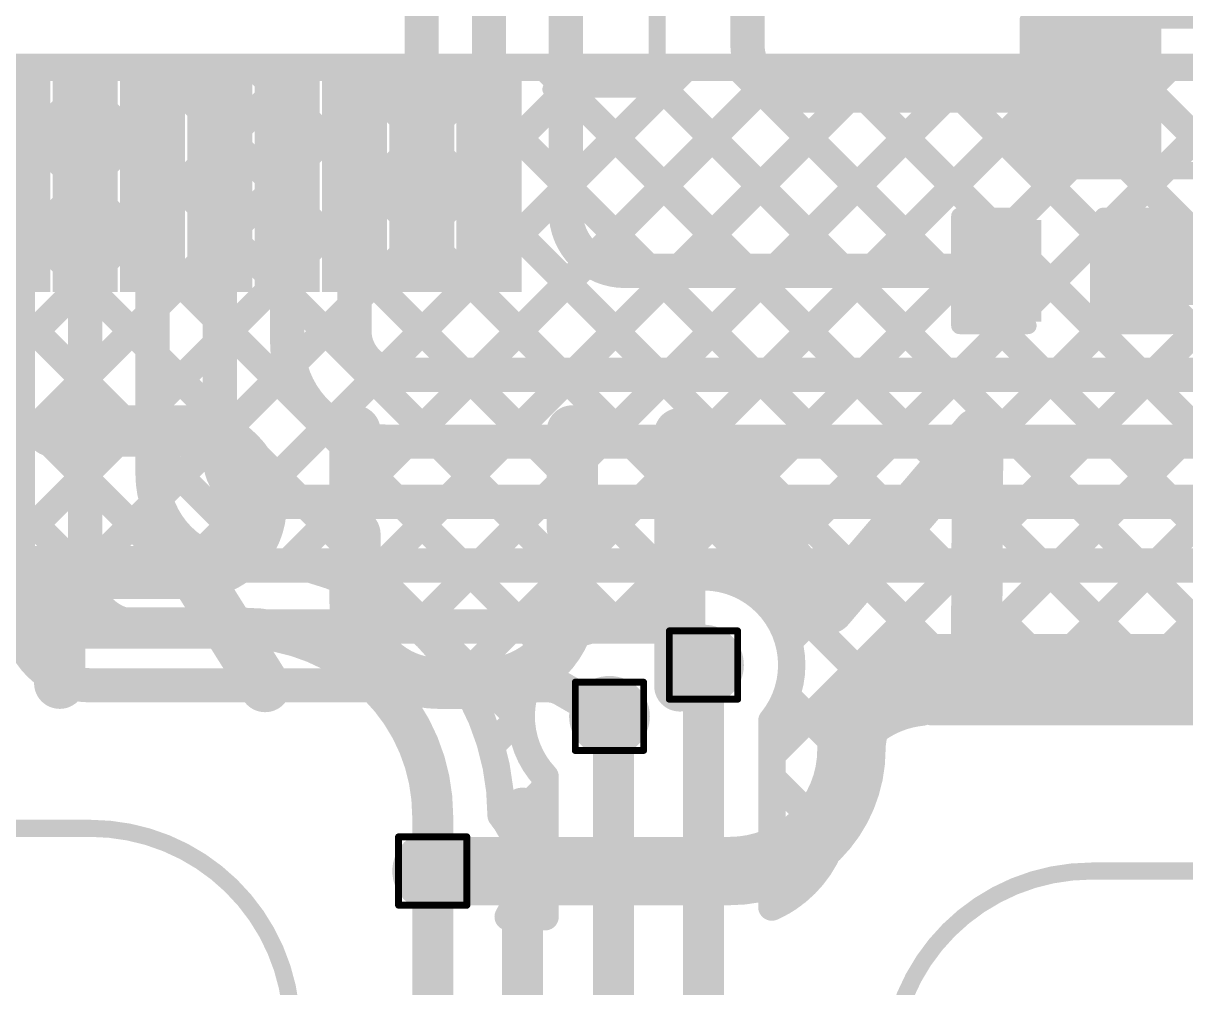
# Model space of a CAD drawing. Header units: inches. Extents: x -17 to 349, y -40 to 215.
# Drawn here: x 101.16 to 109.8, y 115.47 to 122.64 of the extents above; entities that cross this region are included whole.
import ezdxf

# ---------------------------------------------------------------- set-up
doc = ezdxf.new("R2010")
doc.units = ezdxf.units.IN
for name, color, linetype in [('Board Outline', 216, 'Continuous'), ('Bottom Layer', 5, 'Continuous'), ('Drill Drawing', 1, 'Continuous'), ('Top Layer', 1, 'Continuous'), ('Top Overlay', 2, 'Continuous'), ('Top Paste', 8, 'Continuous'), ('Top Solder', 216, 'Continuous'), ('Via Holes', 16, 'Continuous')]:
    doc.layers.add(name, color=color, linetype=linetype)

# ---------------------------------------------------------------- blocks, each defined once
blk = doc.blocks.new('C___0402_35')
at = {"layer": 'Top Layer'}
for points in [[(-0.6985, -0.3175), (-0.6985, 0.3175), (-0.2412999999999999, 0.3175), (-0.2413, -0.3175)], [(0.2412999999999999, -0.3175), (0.2413, 0.3175), (0.6985, 0.3175), (0.6985, -0.3175)]]:
    blk.add_hatch(color=1, dxfattribs=at).paths.add_polyline_path(points)
at = {"layer": 'Top Paste'}
for points in [[(-0.6985, -0.3175), (-0.6985, 0.3175), (-0.2412999999999999, 0.3175), (-0.2413, -0.3175)], [(0.2412999999999999, -0.3175), (0.2413, 0.3175), (0.6985, 0.3175), (0.6985, -0.3175)]]:
    blk.add_hatch(color=8, dxfattribs=at).paths.add_polyline_path(points)
at = {"layer": 'Top Solder'}
for points in [[(-0.7584998799999999, -0.37749988), (-0.7584998799999999, 0.37749988), (-0.18130012, 0.37749988), (-0.18130012, -0.37749988)], [(0.18130012, -0.37749988), (0.18130012, 0.37749988), (0.7584998799999999, 0.37749988), (0.7584998799999999, -0.37749988)]]:
    blk.add_hatch(color=216, dxfattribs=at).paths.add_polyline_path(points)
at = {"layer": 'Top Overlay', "const_width": 0.127}
for points in [[(-0.7874, 0.4064), (-0.7874, -0.4064)], [(-0.2794, 0.4064), (-0.7874, 0.4064)], [(0.7874, 0.4064), (0.2794, 0.4064)], [(0.7874, 0.4064), (0.7874, -0.4064)], [(-0.2794, -0.4064), (-0.7874, -0.4064)], [(0.7874, -0.4064), (0.2794, -0.4064)]]:
    blk.add_lwpolyline(points, dxfattribs=at)
at = {"layer": 'Top Overlay', "const_width": 0.0635}
for points in [[(-0.8191499999999999, 0.4064, 1), (-0.7556499999999999, 0.4064, 1)], [(-0.8191499999999999, 0.4064, 1), (-0.7556499999999999, 0.4064, 1)], [(-0.31115, 0.4064, 1), (-0.24765, 0.4064, 1)], [(0.24765, 0.4064, 1), (0.31115, 0.4064, 1)], [(0.7556499999999999, 0.4064, 1), (0.8191499999999999, 0.4064, 1)], [(0.7556499999999999, 0.4064, 1), (0.8191499999999999, 0.4064, 1)], [(-0.8191499999999999, -0.4064, 1), (-0.7556499999999999, -0.4064, 1)], [(-0.8191499999999999, -0.4064, 1), (-0.7556499999999999, -0.4064, 1)], [(-0.31115, -0.4064, 1), (-0.24765, -0.4064, 1)], [(0.24765, -0.4064, 1), (0.31115, -0.4064, 1)], [(0.7556499999999999, -0.4064, 1), (0.8191499999999999, -0.4064, 1)], [(0.7556499999999999, -0.4064, 1), (0.8191499999999999, -0.4064, 1)]]:
    blk.add_lwpolyline(points, format="xyb", close=True, dxfattribs=at)
blk = doc.blocks.new('64_TQFP__10_10__63')
at = {"layer": 'Top Layer'}
for points in [[(-6.404998619999999, -0.10999724), (-4.934999019999999, -0.10999724), (-4.934999019999999, -0.38999668), (-6.404998619999999, -0.38999668)], [(-6.404996079999999, -0.60999878), (-4.93499648, -0.60999878), (-4.93499648, -0.8899982200000001), (-6.404996079999999, -0.8899982200000001)], [(-6.404998619999999, -1.10999524), (-4.934999019999999, -1.10999524), (-4.934999019999999, -1.38999468), (-6.404998619999999, -1.38999468)], [(-6.404998619999999, -1.60999424), (-4.934999019999999, -1.60999424), (-4.934999019999999, -1.88999368), (-6.404998619999999, -1.88999368)], [(-6.404998619999999, -2.10999832), (-4.934999019999999, -2.10999832), (-4.934999019999999, -2.38999776), (-6.404998619999999, -2.38999776)], [(-6.404998619999999, -2.60999732), (-4.934999019999999, -2.60999732), (-4.934999019999999, -2.88999676), (-6.404998619999999, -2.88999676)], [(-6.404998619999999, -3.10999886), (-4.934999019999999, -3.10999886), (-4.934999019999999, -3.3899983), (-6.404998619999999, -3.3899983)], [(-6.404998619999999, -3.60999786), (-4.934999019999999, -3.60999786), (-4.934999019999999, -3.8899973), (-6.404998619999999, -3.8899973)]]:
    blk.add_hatch(color=1, dxfattribs=at).paths.add_polyline_path(points)
at = {"layer": 'Top Paste'}
for points in [[(-6.404998619999999, -0.10999724), (-4.934999019999999, -0.10999724), (-4.934999019999999, -0.38999668), (-6.404998619999999, -0.38999668)], [(-6.404996079999999, -0.60999878), (-4.93499648, -0.60999878), (-4.93499648, -0.8899982200000001), (-6.404996079999999, -0.8899982200000001)], [(-6.404998619999999, -1.10999524), (-4.934999019999999, -1.10999524), (-4.934999019999999, -1.38999468), (-6.404998619999999, -1.38999468)], [(-6.404998619999999, -1.60999424), (-4.934999019999999, -1.60999424), (-4.934999019999999, -1.88999368), (-6.404998619999999, -1.88999368)], [(-6.404998619999999, -2.10999832), (-4.934999019999999, -2.10999832), (-4.934999019999999, -2.38999776), (-6.404998619999999, -2.38999776)], [(-6.404998619999999, -2.60999732), (-4.934999019999999, -2.60999732), (-4.934999019999999, -2.88999676), (-6.404998619999999, -2.88999676)], [(-6.404998619999999, -3.10999886), (-4.934999019999999, -3.10999886), (-4.934999019999999, -3.3899983), (-6.404998619999999, -3.3899983)], [(-6.404998619999999, -3.60999786), (-4.934999019999999, -3.60999786), (-4.934999019999999, -3.8899973), (-6.404998619999999, -3.8899973)]]:
    blk.add_hatch(color=8, dxfattribs=at).paths.add_polyline_path(points)
at = {"layer": 'Top Solder'}
for points in [[(-6.506598619999999, -0.00839724), (-4.83339902, -0.00839724), (-4.83339902, -0.49159668), (-6.506598619999999, -0.49159668)], [(-6.50659608, -0.5083987799999999), (-4.833396479999999, -0.5083987799999999), (-4.833396479999999, -0.99159822), (-6.50659608, -0.99159822)], [(-6.506598619999999, -1.00839524), (-4.83339902, -1.00839524), (-4.83339902, -1.49159468), (-6.506598619999999, -1.49159468)], [(-6.506598619999999, -1.50839424), (-4.83339902, -1.50839424), (-4.83339902, -1.99159368), (-6.506598619999999, -1.99159368)], [(-6.506598619999999, -2.00839832), (-4.83339902, -2.00839832), (-4.83339902, -2.49159776), (-6.506598619999999, -2.49159776)], [(-6.506598619999999, -2.50839732), (-4.83339902, -2.50839732), (-4.83339902, -2.99159676), (-6.506598619999999, -2.99159676)], [(-6.506598619999999, -3.00839886), (-4.83339902, -3.00839886), (-4.83339902, -3.4915983), (-6.506598619999999, -3.4915983)], [(-6.506598619999999, -3.50839786), (-4.83339902, -3.50839786), (-4.83339902, -3.9915973), (-6.506598619999999, -3.9915973)]]:
    blk.add_hatch(color=216, dxfattribs=at).paths.add_polyline_path(points)
at = {"layer": 'Top Overlay', "const_width": 0.127}
for points in [[(-5.00000016, -4.20999666), (-5.00000016, -4.99999762)], [(-5.00000016, -4.99999762), (-4.209999199999999, -4.99999762)]]:
    blk.add_lwpolyline(points, dxfattribs=at)
at = {"layer": 'Top Overlay', "const_width": 0.0635}
for points in [[(-5.03175016, -4.20999666, 1), (-4.96825016, -4.20999666, 1)], [(-5.03175016, -4.99999762, 1), (-4.96825016, -4.99999762, 1)], [(-5.03175016, -4.99999762, 1), (-4.96825016, -4.99999762, 1)]]:
    blk.add_lwpolyline(points, format="xyb", close=True, dxfattribs=at)
blk = doc.blocks.new('S______B______74')
at = {"layer": 'Top Layer'}
for points in [[(-1.143, -0.4445), (-1.143, 0.4445), (-0.3809999999999999, 0.4445), (-0.3809999999999999, -0.4445)], [(0.3809999999999999, -0.4445), (0.3809999999999999, 0.4445), (1.143, 0.4445), (1.143, -0.4445)]]:
    blk.add_hatch(color=1, dxfattribs=at).paths.add_polyline_path(points)
at = {"layer": 'Top Paste'}
for points in [[(-1.143, -0.4445), (-1.143, 0.4445), (-0.3809999999999999, 0.4445), (-0.3809999999999999, -0.4445)], [(0.3809999999999999, -0.4445), (0.3809999999999999, 0.4445), (1.143, 0.4445), (1.143, -0.4445)]]:
    blk.add_hatch(color=8, dxfattribs=at).paths.add_polyline_path(points)
at = {"layer": 'Top Solder'}
for points in [[(-1.2446, -0.5460999999999999), (-1.2446, 0.5460999999999999), (-0.2794, 0.5460999999999999), (-0.2794, -0.5460999999999999)], [(0.2794, -0.5460999999999999), (0.2794, 0.5460999999999999), (1.2446, 0.5460999999999999), (1.2446, -0.5460999999999999)]]:
    blk.add_hatch(color=216, dxfattribs=at).paths.add_polyline_path(points)
at = {"layer": 'Top Overlay', "const_width": 0.127}
for points in [[(1.27, 0.5588), (-1.27, 0.5588)], [(-1.27, 0.5588), (-1.27, -0.5588)], [(1.27, 0.5588), (1.27, -0.5588)], [(1.27, -0.5588), (-1.27, -0.5588)]]:
    blk.add_lwpolyline(points, dxfattribs=at)
at = {"layer": 'Top Overlay', "const_width": 0.0635}
for points in [[(-1.30175, 0.5588, 1), (-1.23825, 0.5588, 1)], [(-1.30175, 0.5588, 1), (-1.23825, 0.5588, 1)], [(1.23825, 0.5588, 1), (1.30175, 0.5588, 1)], [(1.23825, 0.5588, 1), (1.30175, 0.5588, 1)], [(-1.30175, -0.5588, 1), (-1.23825, -0.5588, 1)], [(-1.30175, -0.5588, 1), (-1.23825, -0.5588, 1)], [(1.23825, -0.5588, 1), (1.30175, -0.5588, 1)], [(1.23825, -0.5588, 1), (1.30175, -0.5588, 1)]]:
    blk.add_lwpolyline(points, format="xyb", close=True, dxfattribs=at)

msp = doc.modelspace()

# ---------------------------------------------------------------- hatches: boundary and pattern name
at = {"layer": 'Bottom Layer'}
h = msp.add_hatch(color=5, dxfattribs=at)
edge = h.paths.add_edge_path()
edge.add_arc((106.21358234, 117.87034592), 0.2999994, 0, 360)
h = msp.add_hatch(color=5, dxfattribs=at)
edge = h.paths.add_edge_path()
edge.add_arc((105.51496804, 117.48934592), 0.2999994, 0, 360)
h = msp.add_hatch(color=5, dxfattribs=at)
edge = h.paths.add_edge_path()
edge.add_arc((104.20165088, 116.33997814), 0.2999994, 0, 360)
at = {"layer": 'Top Layer'}
h = msp.add_hatch(color=1, dxfattribs=at)
edge = h.paths.add_edge_path()
edge.add_arc((106.21358234, 117.87034592), 0.2999994, 0, 360)
h = msp.add_hatch(color=1, dxfattribs=at)
edge = h.paths.add_edge_path()
edge.add_arc((105.51496804, 117.48934592), 0.2999994, 0, 360)
h = msp.add_hatch(color=1, dxfattribs=at)
edge = h.paths.add_edge_path()
edge.add_arc((104.20165088, 116.33997814), 0.2999994, 0, 360)
at = {"layer": 'Via Holes'}
h = msp.add_hatch(color=7, dxfattribs=at)
edge = h.paths.add_edge_path()
edge.add_arc((106.21358234, 117.87034592), 0.1499997, 0, 360)
h = msp.add_hatch(color=7, dxfattribs=at)
edge = h.paths.add_edge_path()
edge.add_arc((105.51496804, 117.48934592), 0.1499997, 0, 360)
h = msp.add_hatch(color=7, dxfattribs=at)
edge = h.paths.add_edge_path()
edge.add_arc((104.20165088, 116.33997814), 0.1499997, 0, 360)

# ---------------------------------------------------------------- linework, layer by layer
at = {"layer": 'Board Outline', "const_width": 0.127}
for points in [[(100.18431322, 116.65730288), (101.65639562, 116.65730288)], [(109.09693446, 116.33998068), (110.1876511, 116.33998068)]]:
    msp.add_lwpolyline(points, dxfattribs=at)
for points in [[(101.65639562, 116.65731558, -0.3796200265151696), (103.1456916, 115.336193)], [(107.59693492, 114.8399786, -0.4142135623730951), (109.09693446, 116.33997814)]]:
    msp.add_lwpolyline(points, format="xyb", dxfattribs=at)
at = {"layer": 'Board Outline', "const_width": 0.0635}
for points in [[(101.62464562, 116.65731558, 1), (101.68814562, 116.65731558, 1)], [(101.62464562, 116.65730288, 1), (101.68814562, 116.65730288, 1)], [(109.06518446, 116.33998068, 1), (109.12868446, 116.33998068, 1)], [(109.06518446, 116.33997814, 1), (109.12868446, 116.33997814, 1)]]:
    msp.add_lwpolyline(points, format="xyb", close=True, dxfattribs=at)
at = {"layer": 'Bottom Layer'}
for points, const_width in [([(106.72158234, 117.20172648), (115.02835516, 125.5084993)], 0.2032), ([(107.74261154, 117.50433446), (115.02835516, 124.79007808)], 0.2032), ([(91.75474156, 122.3108679), (110.93656248, 122.3108679)], 0.2032), ([(97.85123177999999, 122.3108679), (101.50841268, 118.653687)], 0.2032), ([(98.11564578, 118.653687), (101.77282668, 122.3108679)], 0.2032), ([(98.56965299999999, 122.3108679), (102.2268339, 118.653687)], 0.2032), ([(98.83406699999999, 118.653687), (102.4912479, 122.3108679)], 0.2032), ([(99.28807422, 122.3108679), (102.95366506, 118.64527706)], 0.2032), ([(99.55248822, 118.653687), (103.20966912, 122.3108679)], 0.2032), ([(100.00649544, 122.3108679), (104.86015604, 117.4572073)], 0.2032), ([(100.27090944, 118.653687), (103.92809034, 122.3108679)], 0.2032), ([(100.72491666, 122.3108679), (105.0673921, 117.96839246)], 0.2032), ([(100.98933066, 118.653687), (104.64651156, 122.3108679)], 0.2032), ([(101.44333788, 122.3108679), (105.6154479, 118.13875788)], 0.2032), ([(101.70775188, 118.653687), (105.36493278, 122.3108679)], 0.2032), ([(102.1617591, 122.3108679), (105.98706006, 118.48556694)], 0.2032), ([(102.4261731, 118.653687), (106.083354, 122.3108679)], 0.2032), ([(102.88018032, 122.3108679), (107.69891084, 117.49213738)], 0.2032), ([(103.1145004, 118.62359308), (106.80177522, 122.3108679)], 0.2032), ([(103.59860154, 122.3108679), (108.3853179, 117.52415154)], 0.2032), ([(103.65375256, 118.44442402), (107.52019644, 122.3108679)], 0.2032), ([(104.08095008, 118.15320032), (108.23861766, 122.3108679)], 0.2032), ([(104.31702276, 122.3108679), (109.10373912, 117.52415154)], 0.2032), ([(104.41173936, 117.76556838), (108.95703888, 122.3108679)], 0.2032), ([(105.03544398, 122.3108679), (109.8221578, 117.52415408)], 0.2032), ([(105.50951466, 118.14492246), (109.6754601, 122.3108679)], 0.2032), ([(105.7538652, 122.3108679), (110.54057902, 117.52415408)], 0.2032), ([(106.47228642, 122.3108679), (111.25900024, 117.52415408)], 0.2032), ([(106.52841534, 118.44540192), (110.39388132, 122.3108679)], 0.2032), ([(106.84569436, 118.04425972), (111.12528194, 122.3238473)], 0.2032), ([(107.19070764, 122.3108679), (113.03573278, 116.46584276)], 0.2032), ([(107.90912886, 122.3108679), (113.43518842, 116.78480834)], 0.2032), ([(108.62755008, 122.3108679), (113.7322084, 117.20620958)], 0.2032), ([(109.3459713, 122.3108679), (112.29569108, 119.36114812)], 0.2032), ([(108.48084984, 117.52415154), (112.06274768, 121.10604938)], 0.2032), ([(109.19927106, 117.52415154), (112.20994322, 120.5348237)], 0.2032), ([(96.89332411999999, 118.653687), (102.77223286, 118.653687)], 0.2032), ([(96.89332411999999, 118.145687), (102.77223286, 118.145687)], 0.3048), ([(106.21358234, 110.61339066), (106.21358234, 117.87034592)], 0.3048), ([(106.82880336, 117.64382364), (107.30226698, 117.17036002)], 0.2032), ([(105.54453618, 110.5759028), (105.54453618, 117.48934592)], 0.3048), ([(104.63592992, 117.27133772), (104.8593915, 117.4947993)], 0.2032), ([(106.72158234, 116.0722596), (106.72158234, 117.45592206)], 0.2032), ([(107.90731784, 117.52415154), (111.49339398, 117.52415408)], 0.2032), ([(107.90731784, 117.52415154), (111.49339144, 117.524149)], 0.2032), ([(105.03653618, 116.00018964), (105.03653618, 117.04111212)], 0.2032), ([(106.72158234, 117.03262344), (107.17445418, 116.5797516)], 0.2032), ([(104.76249558, 116.67948216), (105.03653618, 116.95352276)], 0.2032), ([(106.72158234, 116.48330526), (107.23287926, 116.99460218)], 0.2032), ([(104.70406542, 116.8948767), (105.03653618, 116.56240594)], 0.2032), ([(104.86977756, 110.6140409), (104.86977756, 116.80717812)], 0.3048), ([(104.20165088, 116.33997814), (104.20165088, 116.75007384)], 0.3048), ([(104.20165088, 110.59468864), (104.20165088, 116.33997814)], 0.3048), ([(106.72158234, 116.31420222), (106.87456146, 116.1612231)], 0.2032), ([(104.80162428, 116.00018964), (105.03653618, 116.23510154)], 0.2032), ([(104.8025971, 116.0779238), (104.88033126, 116.00018964)], 0.2032), ([(104.7623254, 116.00018964), (105.03653618, 116.00018964)], 0.2032)]:
    msp.add_lwpolyline(points, dxfattribs=dict(at, const_width=const_width))
for points, const_width in [([(101.39253788, 122.3108679, 1), (101.49413788, 122.3108679, 1)], 0.1016), ([(101.72202668, 122.3108679, 1), (101.82362668, 122.3108679, 1)], 0.1016), ([(102.1109591, 122.3108679, 1), (102.2125591, 122.3108679, 1)], 0.1016), ([(102.4404479, 122.3108679, 1), (102.5420479, 122.3108679, 1)], 0.1016), ([(102.82938032, 122.3108679, 1), (102.93098032, 122.3108679, 1)], 0.1016), ([(103.15886912, 122.3108679, 1), (103.26046912, 122.3108679, 1)], 0.1016), ([(103.54780154, 122.3108679, 1), (103.64940154, 122.3108679, 1)], 0.1016), ([(103.87729034, 122.3108679, 1), (103.97889034, 122.3108679, 1)], 0.1016), ([(104.26622276, 122.3108679, 1), (104.36782276, 122.3108679, 1)], 0.1016), ([(104.59571156, 122.3108679, 1), (104.69731156, 122.3108679, 1)], 0.1016), ([(104.98464398, 122.3108679, 1), (105.08624398, 122.3108679, 1)], 0.1016), ([(105.31413278, 122.3108679, 1), (105.41573278, 122.3108679, 1)], 0.1016), ([(105.7030652, 122.3108679, 1), (105.8046652, 122.3108679, 1)], 0.1016), ([(106.032554, 122.3108679, 1), (106.134154, 122.3108679, 1)], 0.1016), ([(106.42148642, 122.3108679, 1), (106.52308642, 122.3108679, 1)], 0.1016), ([(106.75097522, 122.3108679, 1), (106.85257522, 122.3108679, 1)], 0.1016), ([(107.13990764, 122.3108679, 1), (107.24150764, 122.3108679, 1)], 0.1016), ([(107.46939644, 122.3108679, 1), (107.57099644, 122.3108679, 1)], 0.1016), ([(107.85832886, 122.3108679, 1), (107.95992886, 122.3108679, 1)], 0.1016), ([(108.18781766, 122.3108679, 1), (108.28941766, 122.3108679, 1)], 0.1016), ([(108.57675008, 122.3108679, 1), (108.67835008, 122.3108679, 1)], 0.1016), ([(108.90623888, 122.3108679, 1), (109.00783888, 122.3108679, 1)], 0.1016), ([(109.2951713, 122.3108679, 1), (109.3967713, 122.3108679, 1)], 0.1016), ([(109.6246601, 122.3108679, 1), (109.7262601, 122.3108679, 1)], 0.1016), ([(101.45761268, 118.653687, 1), (101.55921268, 118.653687, 1)], 0.1016), ([(101.65695188, 118.653687, 1), (101.75855188, 118.653687, 1)], 0.1016), ([(102.1760339, 118.653687, 1), (102.2776339, 118.653687, 1)], 0.1016), ([(102.3753731, 118.653687, 1), (102.4769731, 118.653687, 1)], 0.1016), ([(102.72143286, 118.653687, 1), (102.82303286, 118.653687, 1)], 0.1016), ([(102.72143286, 118.653687, 1), (102.82303286, 118.653687, 1)], 0.1016), ([(102.90286506, 118.64527706, 1), (103.00446506, 118.64527706, 1)], 0.1016), ([(103.0637004, 118.62359308, 1), (103.1653004, 118.62359308, 1)], 0.1016), ([(105.93626006, 118.48556694, 1), (106.03786006, 118.48556694, 1)], 0.1016), ([(103.60295256, 118.44442402, 1), (103.70455256, 118.44442402, 1)], 0.1016), ([(106.47761534, 118.44540192, 1), (106.57921534, 118.44540192, 1)], 0.1016), ([(102.69603286, 118.145687, 1), (102.84843286, 118.145687, 1)], 0.1524), ([(102.69603286, 118.145687, 1), (102.84843286, 118.145687, 1)], 0.1524), ([(104.03015008, 118.15320032, 1), (104.13175008, 118.15320032, 1)], 0.1016), ([(105.45871466, 118.14492246, 1), (105.56031466, 118.14492246, 1)], 0.1016), ([(104.10829572, 118.0792279, 1), (104.20989572, 118.0792279, 1)], 0.1016), ([(104.10829572, 118.0792279, 1), (104.20989572, 118.0792279, 1)], 0.1016), ([(105.56399512, 118.13730246, 1), (105.66559512, 118.13730246, 1)], 0.1016), ([(105.56399512, 118.13729992, 1), (105.66559512, 118.13729992, 1)], 0.1016), ([(105.5646479, 118.13875788, 1), (105.6662479, 118.13875788, 1)], 0.1016), ([(105.0165921, 117.96839246, 1), (105.1181921, 117.96839246, 1)], 0.1016), ([(106.79489436, 118.04425972, 1), (106.89649436, 118.04425972, 1)], 0.1016), ([(106.13738234, 117.87034592, 1), (106.28978234, 117.87034592, 1)], 0.1524), ([(106.81838174, 117.87034592, 1), (106.91998174, 117.87034592, 1)], 0.1016), ([(106.81838174, 117.87034592, 1), (106.91998174, 117.87034592, 1)], 0.1016), ([(103.72368638, 117.72001856, 1), (103.87608638, 117.72001856, 1)], 0.1524), ([(103.72368638, 117.72001856, 1), (103.87608638, 117.72001856, 1)], 0.1524), ([(104.36093936, 117.76556838, 1), (104.46253936, 117.76556838, 1)], 0.1016), ([(106.77800336, 117.64382364, 1), (106.87960336, 117.64382364, 1)], 0.1016), ([(105.46833618, 117.48934592, 1), (105.62073618, 117.48934592, 1)], 0.1524), ([(104.8085915, 117.4947993, 1), (104.9101915, 117.4947993, 1)], 0.1016), ([(104.80935604, 117.4572073, 1), (104.91095604, 117.4572073, 1)], 0.1016), ([(106.67078234, 117.45592206, 1), (106.77238234, 117.45592206, 1)], 0.1016), ([(106.67078234, 117.45592206, 1), (106.77238234, 117.45592206, 1)], 0.1016), ([(107.64811084, 117.49213738, 1), (107.74971084, 117.49213738, 1)], 0.1016), ([(107.65498154, 117.49426082, 1), (107.75658154, 117.49426082, 1)], 0.1016), ([(107.65498154, 117.49426082, 1), (107.75658154, 117.49426082, 1)], 0.1016), ([(107.69181154, 117.50433446, 1), (107.79341154, 117.50433446, 1)], 0.1016), ([(107.78846616, 117.5208089, 1), (107.89006616, 117.5208089, 1)], 0.1016), ([(107.85651784, 117.52415154, 1), (107.95811784, 117.52415154, 1)], 0.1016), ([(107.85651784, 117.52415154, 1), (107.95811784, 117.52415154, 1)], 0.1016), ([(108.3345179, 117.52415154, 1), (108.4361179, 117.52415154, 1)], 0.1016), ([(108.43004984, 117.52415154, 1), (108.53164984, 117.52415154, 1)], 0.1016), ([(109.05293912, 117.52415154, 1), (109.15453912, 117.52415154, 1)], 0.1016), ([(109.14847106, 117.52415154, 1), (109.25007106, 117.52415154, 1)], 0.1016), ([(109.7713578, 117.52415408, 1), (109.8729578, 117.52415408, 1)], 0.1016), ([(107.4160793, 117.3665674, 1), (107.5176793, 117.3665674, 1)], 0.1016), ([(107.4160793, 117.3665674, 1), (107.5176793, 117.3665674, 1)], 0.1016), ([(107.52924138, 117.44217812, 1), (107.63084138, 117.44217812, 1)], 0.1016), ([(107.52924138, 117.44217812, 1), (107.63084138, 117.44217812, 1)], 0.1016), ([(104.58512992, 117.27133772, 1), (104.68672992, 117.27133772, 1)], 0.1016), ([(106.67078234, 117.20172648, 1), (106.77238234, 117.20172648, 1)], 0.1016), ([(107.31984378, 117.27033188, 1), (107.42144378, 117.27033188, 1)], 0.1016), ([(107.31984378, 117.27033188, 1), (107.42144378, 117.27033188, 1)], 0.1016), ([(107.24423306, 117.15717234, 1), (107.34583306, 117.15717234, 1)], 0.1016), ([(107.24423306, 117.15717234, 1), (107.34583306, 117.15717234, 1)], 0.1016), ([(107.25146698, 117.17036002, 1), (107.35306698, 117.17036002, 1)], 0.1016), ([(104.98573618, 117.04111212, 1), (105.08733618, 117.04111212, 1)], 0.1016), ([(104.98573618, 117.04111212, 1), (105.08733618, 117.04111212, 1)], 0.1016), ([(106.67078234, 117.03262344, 1), (106.77238234, 117.03262344, 1)], 0.1016), ([(107.1921529, 117.03143218, 1), (107.2937529, 117.03143218, 1)], 0.1016), ([(107.1921529, 117.03143218, 1), (107.2937529, 117.03143218, 1)], 0.1016), ([(104.98573618, 116.95352276, 1), (105.08733618, 116.95352276, 1)], 0.1016), ([(107.18207926, 116.99460218, 1), (107.28367926, 116.99460218, 1)], 0.1016), ([(104.65326542, 116.8948767, 1), (104.75486542, 116.8948767, 1)], 0.1016), ([(104.79357756, 116.80717812, 1), (104.94597756, 116.80717812, 1)], 0.1524), ([(107.16560482, 116.89794756, 1), (107.26720482, 116.89794756, 1)], 0.1016), ([(104.12545088, 116.75007384, 1), (104.27785088, 116.75007384, 1)], 0.1524), ([(104.12545088, 116.75007384, 1), (104.27785088, 116.75007384, 1)], 0.1524), ([(107.16226218, 116.82989842, 1), (107.26386218, 116.82989842, 1)], 0.1016), ([(104.6588458, 116.75440708, 1), (104.7604458, 116.75440708, 1)], 0.1016), ([(104.6588458, 116.75440708, 1), (104.7604458, 116.75440708, 1)], 0.1016), ([(104.71169558, 116.67948216, 1), (104.81329558, 116.67948216, 1)], 0.1016), ([(107.14610778, 116.66696504, 1), (107.24770778, 116.66696504, 1)], 0.1016), ([(107.14652688, 116.66908086, 1), (107.24812688, 116.66908086, 1)], 0.1016), ([(104.98573618, 116.56240594, 1), (105.08733618, 116.56240594, 1)], 0.1016), ([(107.09868344, 116.51136718, 1), (107.20028344, 116.51136718, 1)], 0.1016), ([(107.09952672, 116.51340426, 1), (107.20112672, 116.51340426, 1)], 0.1016), ([(107.12365418, 116.5797516, 1), (107.22525418, 116.5797516, 1)], 0.1016), ([(106.67078234, 116.48330526, 1), (106.77238234, 116.48330526, 1)], 0.1016), ([(104.12545088, 116.33997814, 1), (104.27785088, 116.33997814, 1)], 0.1524), ([(104.12545088, 116.33997814, 1), (104.27785088, 116.33997814, 1)], 0.1524), ([(104.80645028, 116.33997814, 1), (104.90805028, 116.33997814, 1)], 0.1016), ([(104.80645028, 116.33997814, 1), (104.90805028, 116.33997814, 1)], 0.1016), ([(106.67078234, 116.31420222, 1), (106.77238234, 116.31420222, 1)], 0.1016), ([(104.98573618, 116.23510154, 1), (105.08733618, 116.23510154, 1)], 0.1016), ([(106.82376146, 116.1612231, 1), (106.92536146, 116.1612231, 1)], 0.1016), ([(104.7517971, 116.0779238, 1), (104.8533971, 116.0779238, 1)], 0.1016), ([(106.67078234, 116.0722596, 1), (106.77238234, 116.0722596, 1)], 0.1016), ([(106.67078234, 116.0722596, 1), (106.77238234, 116.0722596, 1)], 0.1016), ([(106.79299698, 116.13967628, 1), (106.89459698, 116.13967628, 1)], 0.1016), ([(106.79401806, 116.14035954, 1), (106.89561806, 116.14035954, 1)], 0.1016), ([(104.7115254, 116.00018964, 1), (104.8131254, 116.00018964, 1)], 0.1016), ([(104.7115254, 116.00018964, 1), (104.8131254, 116.00018964, 1)], 0.1016), ([(104.75082428, 116.00018964, 1), (104.85242428, 116.00018964, 1)], 0.1016), ([(104.82953126, 116.00018964, 1), (104.93113126, 116.00018964, 1)], 0.1016), ([(104.98573618, 116.00018964, 1), (105.08733618, 116.00018964, 1)], 0.1016), ([(104.98573618, 116.00018964, 1), (105.08733618, 116.00018964, 1)], 0.1016)]:
    msp.add_lwpolyline(points, format="xyb", close=True, dxfattribs=dict(at, const_width=const_width))
for points, const_width in [([(102.77223286, 118.653687, -0.198912367379658), (104.15909572, 118.0792279)], 0.2032), ([(105.61479512, 118.13730246, -0.8095772946758049), (106.86918174, 117.87034592)], 0.2032), ([(102.77223286, 118.145687, -0.198912367379658), (103.79988638, 117.72001856)], 0.3048), ([(105.03653618, 117.04111212, -0.7125813592236171), (105.61479512, 118.13729992)], 0.2032), ([(104.15909572, 118.0792279, -0.1983133854078689), (104.7096458, 116.75440708)], 0.2032), ([(106.86918174, 117.87034592, -0.1727630097028703), (106.72158234, 117.45592206)], 0.2032), ([(103.79988638, 117.72001856, -0.198912367379658), (104.20165088, 116.75007384)], 0.3048), ([(107.58004138, 117.44217812, -0.04912951600847), (107.70578154, 117.49426082)], 0.2032), ([(107.70578154, 117.49426082, -0.0491295597245417), (107.83926616, 117.5208089)], 0.2032), ([(107.37064378, 117.27033188, -0.0491289239579246), (107.4668793, 117.3665674)], 0.2032), ([(107.4668793, 117.3665674, -0.0491290752486864), (107.58004138, 117.44217812)], 0.2032), ([(107.29503306, 117.15717234, -0.0491282170178577), (107.37064378, 117.27033188)], 0.2032), ([(107.2429529, 117.03143218, -0.049129349937844), (107.29503306, 117.15717234)], 0.2032), ([(107.21640482, 116.89794756, -0.0491293834245933), (107.2429529, 117.03143218)], 0.2032), ([(107.21306218, 116.82989842, -0.0488031671357986), (107.19732688, 116.66908086)], 0.2032), ([(104.7096458, 116.75440708, -0.1727655272429523), (104.85725028, 116.33997814)], 0.2032), ([(107.19690778, 116.66696504, -0.048464876182085), (107.15032672, 116.51340426)], 0.2032), ([(107.14948344, 116.51136718, -0.1478109078411808), (106.84481806, 116.14035954)], 0.2032), ([(104.85725028, 116.33997814, -0.1370602153396477), (104.7623254, 116.00018964)], 0.2032), ([(106.84379698, 116.13967628, -0.0421302209854489), (106.72158234, 116.0722596)], 0.2032)]:
    msp.add_lwpolyline(points, format="xyb", dxfattribs=dict(at, const_width=const_width))
at = {"layer": 'Drill Drawing', "const_width": 0.0508}
for points in [[(105.95958234, 118.12434592), (106.46758234, 118.12434592)], [(105.95958234, 117.61634592), (105.95958234, 118.12434592)], [(106.46758234, 117.61634592), (106.46758234, 118.12434592)], [(105.26096804, 117.74334592), (105.76896804, 117.74334592)], [(105.26096804, 117.23534592), (105.26096804, 117.74334592)], [(105.76896804, 117.23534592), (105.76896804, 117.74334592)], [(105.95958234, 117.61634592), (106.46758234, 117.61634592)], [(105.26096804, 117.23534592), (105.76896804, 117.23534592)], [(103.94765088, 116.59397814), (104.45565088, 116.59397814)], [(103.94765088, 116.08597814), (103.94765088, 116.59397814)], [(104.45565088, 116.08597814), (104.45565088, 116.59397814)], [(103.94765088, 116.08597814), (104.45565088, 116.08597814)]]:
    msp.add_lwpolyline(points, dxfattribs=at)
at = {"layer": 'Drill Drawing', "const_width": 0.0254}
for points in [[(105.94688234, 118.12434592, 1), (105.97228234, 118.12434592, 1)], [(105.94688234, 118.12434592, 1), (105.97228234, 118.12434592, 1)], [(106.45488234, 118.12434592, 1), (106.48028234, 118.12434592, 1)], [(106.45488234, 118.12434592, 1), (106.48028234, 118.12434592, 1)], [(105.24826804, 117.74334592, 1), (105.27366804, 117.74334592, 1)], [(105.24826804, 117.74334592, 1), (105.27366804, 117.74334592, 1)], [(105.75626804, 117.74334592, 1), (105.78166804, 117.74334592, 1)], [(105.75626804, 117.74334592, 1), (105.78166804, 117.74334592, 1)], [(105.94688234, 117.61634592, 1), (105.97228234, 117.61634592, 1)], [(105.94688234, 117.61634592, 1), (105.97228234, 117.61634592, 1)], [(106.45488234, 117.61634592, 1), (106.48028234, 117.61634592, 1)], [(106.45488234, 117.61634592, 1), (106.48028234, 117.61634592, 1)], [(105.24826804, 117.23534592, 1), (105.27366804, 117.23534592, 1)], [(105.24826804, 117.23534592, 1), (105.27366804, 117.23534592, 1)], [(105.75626804, 117.23534592, 1), (105.78166804, 117.23534592, 1)], [(105.75626804, 117.23534592, 1), (105.78166804, 117.23534592, 1)], [(103.93495088, 116.59397814, 1), (103.96035088, 116.59397814, 1)], [(103.93495088, 116.59397814, 1), (103.96035088, 116.59397814, 1)], [(104.44295088, 116.59397814, 1), (104.46835088, 116.59397814, 1)], [(104.44295088, 116.59397814, 1), (104.46835088, 116.59397814, 1)], [(103.93495088, 116.08597814, 1), (103.96035088, 116.08597814, 1)], [(103.93495088, 116.08597814, 1), (103.96035088, 116.08597814, 1)], [(104.44295088, 116.08597814, 1), (104.46835088, 116.08597814, 1)], [(104.44295088, 116.08597814, 1), (104.46835088, 116.08597814, 1)]]:
    msp.add_lwpolyline(points, format="xyb", close=True, dxfattribs=at)
at = {"layer": 'Top Layer'}
for points, const_width in [([(104.62005492, 121.47871564), (104.62005492, 127.46811438)], 0.254), ([(104.12005592, 121.47871564), (104.12005592, 126.21858678)], 0.254), ([(105.19109772, 121.23487818), (105.19109772, 124.03871306)], 0.254), ([(106.54005362, 122.48085486), (106.54005362, 123.39871434)], 0.254), ([(106.91829772, 122.10261076), (109.13307358, 122.10261076)], 0.254), ([(101.1200543, 118.25635988), (101.1200543, 121.47871564)], 0.254), ([(101.62005584, 118.55030138), (101.62005584, 121.47871818)], 0.254), ([(102.1200523, 119.2865915), (102.1200523, 121.47871564)], 0.254), ([(102.6200513, 119.41094228), (102.6200513, 121.47871564)], 0.254), ([(103.12005538, 120.2750833), (103.12005538, 121.47871564)], 0.254), ([(103.62005438, 120.35296478), (103.62005438, 121.47871564)], 0.254), ([(109.45984204, 120.79872208), (110.21492054, 120.79872208)], 0.508), ([(105.62725382, 120.79872208), (108.43457358, 120.79872208)], 0.254), ([(103.94670092, 120.02631824), (112.42434716, 120.02631824)], 0.254), ([(103.86516692, 119.52997176), (113.06139948, 119.52997176)], 0.254), ([(102.94841742, 119.08257616), (113.60282588, 119.08257616)], 0.254), ([(102.79725948, 118.60938432), (113.04422908, 118.60938432)], 0.254), ([(102.0130929, 118.15726432), (105.84391836, 118.15726432)], 0.254), ([(106.02871098, 118.08982986), (106.24593686, 117.90927142)], 0.254), ([(107.91838462, 117.8476688), (112.94918482, 117.8476688)], 0.508), ([(106.24593686, 117.90927142), (106.29276684, 117.87034592)], 0.254), ([(101.65639562, 117.72001856), (105.05359228, 117.72001856)], 0.254), ([(105.16544626, 117.69108542), (105.16551992, 117.69104224)], 0.254), ([(105.16551992, 117.69104224), (105.51496804, 117.48934592)], 0.254), ([(104.20165088, 116.33997814), (106.41069396, 116.33997814)], 0.508)]:
    msp.add_lwpolyline(points, dxfattribs=dict(at, const_width=const_width))
for points, const_width in [([(106.47655362, 122.48085486, 1), (106.60355362, 122.48085486, 1)], 0.127), ([(106.47655362, 122.48085486, 1), (106.60355362, 122.48085486, 1)], 0.127), ([(106.85479772, 122.10261076, 1), (106.98179772, 122.10261076, 1)], 0.127), ([(106.85479772, 122.10261076, 1), (106.98179772, 122.10261076, 1)], 0.127), ([(109.06957358, 122.10261076, 1), (109.19657358, 122.10261076, 1)], 0.127), ([(101.0565543, 121.47871564, 1), (101.1835543, 121.47871564, 1)], 0.127), ([(101.55655584, 121.47871818, 1), (101.68355584, 121.47871818, 1)], 0.127), ([(102.0565523, 121.47871564, 1), (102.1835523, 121.47871564, 1)], 0.127), ([(102.5565513, 121.47871564, 1), (102.6835513, 121.47871564, 1)], 0.127), ([(103.05655538, 121.47871564, 1), (103.18355538, 121.47871564, 1)], 0.127), ([(103.55655438, 121.47871564, 1), (103.68355438, 121.47871564, 1)], 0.127), ([(104.05655592, 121.47871564, 1), (104.18355592, 121.47871564, 1)], 0.127), ([(104.55655492, 121.47871564, 1), (104.68355492, 121.47871564, 1)], 0.127), ([(105.12759772, 121.23487818, 1), (105.25459772, 121.23487818, 1)], 0.127), ([(105.12759772, 121.23487818, 1), (105.25459772, 121.23487818, 1)], 0.127), ([(109.33284204, 120.79872208, 1), (109.58684204, 120.79872208, 1)], 0.254), ([(105.56375382, 120.79872208, 1), (105.69075382, 120.79872208, 1)], 0.127), ([(105.56375382, 120.79872208, 1), (105.69075382, 120.79872208, 1)], 0.127), ([(108.37107358, 120.79872208, 1), (108.49807358, 120.79872208, 1)], 0.127), ([(103.05655538, 120.2750833, 1), (103.18355538, 120.2750833, 1)], 0.127), ([(103.05655538, 120.2750833, 1), (103.18355538, 120.2750833, 1)], 0.127), ([(103.55655438, 120.35296478, 1), (103.68355438, 120.35296478, 1)], 0.127), ([(103.55655438, 120.35296478, 1), (103.68355438, 120.35296478, 1)], 0.127), ([(103.88320092, 120.02631824, 1), (104.01020092, 120.02631824, 1)], 0.127), ([(103.88320092, 120.02631824, 1), (104.01020092, 120.02631824, 1)], 0.127), ([(103.80166692, 119.52997176, 1), (103.92866692, 119.52997176, 1)], 0.127), ([(103.80166692, 119.52997176, 1), (103.92866692, 119.52997176, 1)], 0.127), ([(102.5565513, 119.41094228, 1), (102.6835513, 119.41094228, 1)], 0.127), ([(102.5565513, 119.41094228, 1), (102.6835513, 119.41094228, 1)], 0.127), ([(102.0565523, 119.2865915, 1), (102.1835523, 119.2865915, 1)], 0.127), ([(102.0565523, 119.2865915, 1), (102.1835523, 119.2865915, 1)], 0.127), ([(102.75127278, 119.11100384, 1), (102.87827278, 119.11100384, 1)], 0.127), ([(102.75127278, 119.11100384, 1), (102.87827278, 119.11100384, 1)], 0.127), ([(102.88491742, 119.08257616, 1), (103.01191742, 119.08257616, 1)], 0.127), ([(102.88491742, 119.08257616, 1), (103.01191742, 119.08257616, 1)], 0.127), ([(101.55655584, 118.55030138, 1), (101.68355584, 118.55030138, 1)], 0.127), ([(101.55655584, 118.55030138, 1), (101.68355584, 118.55030138, 1)], 0.127), ([(102.73375948, 118.60938432, 1), (102.86075948, 118.60938432, 1)], 0.127), ([(102.73375948, 118.60938432, 1), (102.86075948, 118.60938432, 1)], 0.127), ([(101.0565543, 118.25635988, 1), (101.1835543, 118.25635988, 1)], 0.127), ([(101.0565543, 118.25635988, 1), (101.1835543, 118.25635988, 1)], 0.127), ([(101.9495929, 118.15726432, 1), (102.0765929, 118.15726432, 1)], 0.127), ([(101.9495929, 118.15726432, 1), (102.0765929, 118.15726432, 1)], 0.127), ([(105.78041836, 118.15726432, 1), (105.90741836, 118.15726432, 1)], 0.127), ([(105.78041836, 118.15726432, 1), (105.90741836, 118.15726432, 1)], 0.127), ([(105.96521098, 118.08982986, 1), (106.09221098, 118.08982986, 1)], 0.127), ([(105.96521098, 118.08982986, 1), (106.09221098, 118.08982986, 1)], 0.127), ([(107.79138462, 117.8476688, 1), (108.04538462, 117.8476688, 1)], 0.254), ([(107.79138462, 117.8476688, 1), (108.04538462, 117.8476688, 1)], 0.254), ([(106.18243686, 117.90927142, 1), (106.30943686, 117.90927142, 1)], 0.127), ([(106.18243686, 117.90927142, 1), (106.30943686, 117.90927142, 1)], 0.127), ([(106.22926684, 117.87034592, 1), (106.35626684, 117.87034592, 1)], 0.127), ([(101.59289562, 117.72001856, 1), (101.71989562, 117.72001856, 1)], 0.127), ([(101.59289562, 117.72001856, 1), (101.71989562, 117.72001856, 1)], 0.127), ([(104.99009228, 117.72001856, 1), (105.11709228, 117.72001856, 1)], 0.127), ([(104.99009228, 117.72001856, 1), (105.11709228, 117.72001856, 1)], 0.127), ([(105.10194626, 117.69108542, 1), (105.22894626, 117.69108542, 1)], 0.127), ([(105.10194626, 117.69108542, 1), (105.22894626, 117.69108542, 1)], 0.127), ([(105.10194626, 117.69108542, 1), (105.22894626, 117.69108542, 1)], 0.127), ([(105.10201992, 117.69104224, 1), (105.22901992, 117.69104224, 1)], 0.127), ([(105.10201992, 117.69104224, 1), (105.22901992, 117.69104224, 1)], 0.127), ([(105.10201992, 117.69104224, 1), (105.22901992, 117.69104224, 1)], 0.127), ([(105.45146804, 117.48934592, 1), (105.57846804, 117.48934592, 1)], 0.127), ([(107.18569876, 117.24198294, 1), (107.43969876, 117.24198294, 1)], 0.254), ([(107.18569876, 117.24198294, 1), (107.43969876, 117.24198294, 1)], 0.254), ([(104.07465088, 116.33997814, 1), (104.32865088, 116.33997814, 1)], 0.254), ([(106.28369396, 116.33997814, 1), (106.53769396, 116.33997814, 1)], 0.254), ([(106.28369396, 116.33997814, 1), (106.53769396, 116.33997814, 1)], 0.254)]:
    msp.add_lwpolyline(points, format="xyb", close=True, dxfattribs=dict(at, const_width=const_width))
for points, const_width in [([(106.91829772, 122.10261076, -0.4142135623730951), (106.54005362, 122.48085486)], 0.254), ([(105.62725382, 120.79872208, -0.4142135623730951), (105.19109772, 121.23487818)], 0.254), ([(103.86516692, 119.52997176, -0.4142135623730951), (103.12005538, 120.2750833)], 0.254), ([(103.94670092, 120.02631824, -0.4142135623730951), (103.62005438, 120.35296478)], 0.254), ([(102.81477278, 119.11100384, -0.2961363918675801), (102.6200513, 119.41094228)], 0.254), ([(102.79725948, 118.60938432, -0.4142135623730951), (102.1200523, 119.2865915)], 0.254), ([(102.94841742, 119.08257616, -0.1051759039437095), (102.81477278, 119.11100384)], 0.254), ([(102.0130929, 118.15726432, -0.4142135623730951), (101.62005584, 118.55030138)], 0.254), ([(101.65639562, 117.72001856, -0.4142135623730951), (101.1200543, 118.25635988)], 0.254), ([(105.84391836, 118.15726432, -0.1767562807867894), (106.02871098, 118.08982986)], 0.254), ([(107.31269876, 117.24198294, -0.4142135623730951), (107.91838462, 117.8476688)], 0.508), ([(105.05359228, 117.72001856, -0.1272438622241198), (105.16544626, 117.69108542)], 0.254), ([(105.16544626, 117.69108542, -9.165278388e-05), (105.16551992, 117.69104224)], 0.254), ([(107.31269876, 117.24198294, -0.4142135623730951), (106.41069396, 116.33997814)], 0.508)]:
    msp.add_lwpolyline(points, format="xyb", dxfattribs=dict(at, const_width=const_width))
at = {"layer": 'Top Overlay', "const_width": 0.3809999999999999}
for points in [[(101.37068626, 119.60968204), (102.36769976, 119.60968204)], [(103.62392534, 119.19766356), (103.62392534, 119.60968204)], [(105.23907832, 118.89286356), (105.23907832, 119.60967696)], [(106.03763654, 117.71537036), (106.03763654, 119.58974304)], [(106.03763654, 119.58974304), (107.14431454, 118.29363184)], [(107.14431454, 118.29363184), (108.25099254, 119.58974304)], [(108.24102304, 117.71536782), (108.25099254, 119.58974304)], [(103.62392534, 118.37339292), (103.62392534, 118.84206356)], [(101.43050834, 117.73530936), (101.43050834, 118.55285408)], [(101.43050834, 118.55285408), (102.2879336, 118.55285408)], [(102.2879336, 118.55285408), (102.42751676, 118.55285408)], [(102.42751676, 118.55285408), (102.95637016, 117.71060278)], [(104.2420699, 117.73530936), (104.4315031, 117.73530936)], [(104.4315031, 117.73530936), (104.57108372, 117.73530936)]]:
    msp.add_lwpolyline(points, dxfattribs=at)
at = {"layer": 'Top Overlay', "const_width": 0.1905}
for points in [[(101.27543626, 119.60968204, 1), (101.46593626, 119.60968204, 1)], [(102.27244976, 119.60968204, 1), (102.46294976, 119.60968204, 1)], [(102.27244976, 119.60968204, 1), (102.46294976, 119.60968204, 1)], [(103.52867534, 119.60968204, 1), (103.71917534, 119.60968204, 1)], [(105.14382832, 119.60967696, 1), (105.33432832, 119.60967696, 1)], [(105.94238654, 119.58974304, 1), (106.13288654, 119.58974304, 1)], [(105.94238654, 119.58974304, 1), (106.13288654, 119.58974304, 1)], [(108.15574254, 119.58974304, 1), (108.34624254, 119.58974304, 1)], [(108.15574254, 119.58974304, 1), (108.34624254, 119.58974304, 1)], [(103.52867534, 119.19766356, 1), (103.71917534, 119.19766356, 1)], [(102.83077224, 119.05135956, 1), (103.02127224, 119.05135956, 1)], [(102.83077224, 119.05135956, 1), (103.02127224, 119.05135956, 1)], [(103.52867534, 118.84206356, 1), (103.71917534, 118.84206356, 1)], [(105.14382832, 118.89286356, 1), (105.33432832, 118.89286356, 1)], [(101.33525834, 118.55285408, 1), (101.52575834, 118.55285408, 1)], [(101.33525834, 118.55285408, 1), (101.52575834, 118.55285408, 1)], [(102.1926836, 118.55285408, 1), (102.3831836, 118.55285408, 1)], [(102.1926836, 118.55285408, 1), (102.3831836, 118.55285408, 1)], [(102.33226676, 118.55285408, 1), (102.52276676, 118.55285408, 1)], [(102.33226676, 118.55285408, 1), (102.52276676, 118.55285408, 1)], [(102.33226676, 118.55285408, 1), (102.52276676, 118.55285408, 1)], [(103.52867534, 118.37339292, 1), (103.71917534, 118.37339292, 1)], [(103.52867534, 118.35345392, 1), (103.71917534, 118.35345392, 1)], [(105.14382832, 118.37339292, 1), (105.33432832, 118.37339292, 1)], [(107.04906454, 118.29363184, 1), (107.23956454, 118.29363184, 1)], [(107.04906454, 118.29363184, 1), (107.23956454, 118.29363184, 1)], [(101.33525834, 117.73530936, 1), (101.52575834, 117.73530936, 1)], [(102.86112016, 117.71060278, 1), (103.05162016, 117.71060278, 1)], [(104.1468199, 117.73530936, 1), (104.3373199, 117.73530936, 1)], [(104.1468199, 117.73530936, 1), (104.3373199, 117.73530936, 1)], [(104.3362531, 117.73530936, 1), (104.5267531, 117.73530936, 1)], [(104.3362531, 117.73530936, 1), (104.5267531, 117.73530936, 1)], [(104.47583372, 117.73530936, 1), (104.66633372, 117.73530936, 1)], [(104.50574476, 117.73530936, 1), (104.69624476, 117.73530936, 1)], [(105.94238654, 117.71537036, 1), (106.13288654, 117.71537036, 1)], [(108.14577304, 117.71536782, 1), (108.33627304, 117.71536782, 1)]]:
    msp.add_lwpolyline(points, format="xyb", close=True, dxfattribs=at)
at = {"layer": 'Top Overlay', "const_width": 0.3809999999999999}
for points in [[(102.36769976, 119.60968204, -0.4142135623730951), (102.92602224, 119.05135956)], [(102.92602224, 119.05135956, -0.4142135623730951), (102.42751676, 118.55285408)], [(104.2420699, 117.73530936, -0.4142135623730951), (103.62392534, 118.35345392)], [(105.23907832, 118.37339292, -0.4142135623730951), (104.60099476, 117.73530936)]]:
    msp.add_lwpolyline(points, format="xyb", dxfattribs=at)

# ---------------------------------------------------------------- block references
for name, p, rotation in [('64_TQFP__10_10__63', (100.87005734, 127.14871446), 90), ('S______B______74', (109.89507358, 122.10261076), 180), ('C___0402_35', (108.90447358, 120.79872208), 180)]:
    msp.add_blockref(name, p, dxfattribs=dict(rotation=rotation))

doc.saveas('drawing.dxf')
